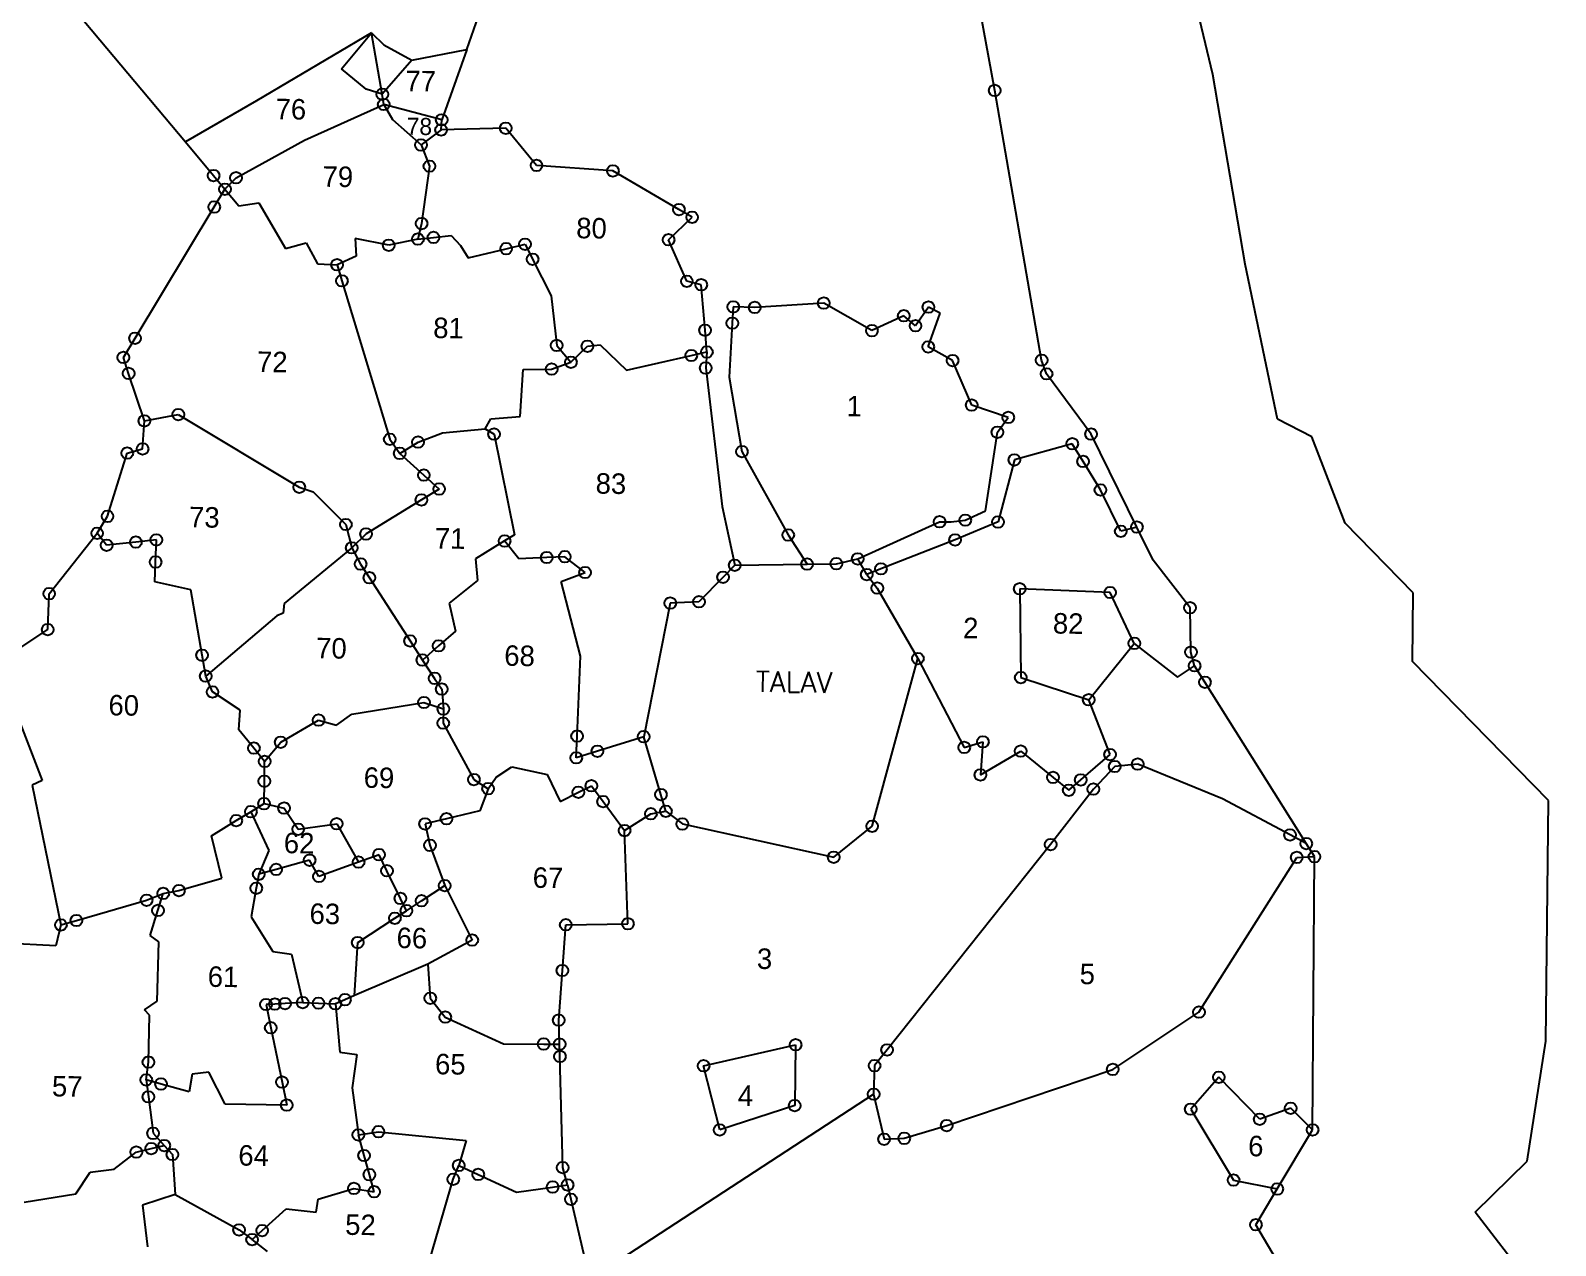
# Model space of a CAD drawing. Header units: metres. Extents: x 261650 to 262999, y 2166417 to 2168919.
# Drawn here: x 262216 to 262832, y 2167838 to 2168329 of the extents above; entities that cross this region are included whole.
import ezdxf

# ---------------------------------------------------------------- set-up
doc = ezdxf.new("R2010")
doc.units = ezdxf.units.M
for name, color, linetype in [('POLY_PARCEL', 6, 'Continuous'), ('POLY_WATER', 4, 'Continuous'), ('SYM_STONE', 1, 'Continuous'), ('TEXT_MAPIN', 7, 'Continuous'), ('TEXT_PARCEL', 7, 'Continuous'), ('V_BOUND_LINE', 7, 'Continuous'), ('VILLAGE BOUNDRY', 1, 'Continuous')]:
    doc.layers.add(name, color=color, linetype=linetype)
doc.styles.get("Standard").update_dxf_attribs({"font": 'simplex.shx'})
doc.styles.add('TEXT_MAP', font='', dxfattribs={"height": 1.8})
doc.styles.get('TEXT_MAP').set_extended_font_data('Kruti Dev 050')

msp = doc.modelspace()

# ---------------------------------------------------------------- linework, layer by layer
at = {"layer": 'POLY_PARCEL'}
for p, q in [((262392.66, 2168321.23), (262410.29, 2168372.34)), ((262228.94, 2168343.62), (262278.97, 2168283.96)), ((262354.08, 2168328.01), (262307.64, 2168300.5)), ((262341.98, 2168313.48), (262354.08, 2168328.01)), ((262358.49, 2168303.15), (262354.08, 2168328.01)), ((262354.08, 2168328.01), (262359.15, 2168323.15)), ((262359.15, 2168323.15), (262370.42, 2168316.95)), ((262370.42, 2168316.95), (262358.49, 2168303.15)), ((262370.42, 2168316.95), (262392.66, 2168321.23)), ((262392.66, 2168321.23), (262382.48, 2168292.84)), ((262351.97, 2168305.17), (262341.98, 2168313.48)), ((262341.98, 2168313.48), (262341.98, 2168313.48)), ((262358.49, 2168303.15), (262351.97, 2168305.17)), ((262307.64, 2168300.5), (262278.97, 2168283.96)), ((262327.13, 2168284.61), (262359.09, 2168299.03)), ((262359.09, 2168299.03), (262358.49, 2168303.15)), ((262382.48, 2168292.84), (262359.09, 2168299.03)), ((262359.09, 2168299.03), (262362.55, 2168292.95)), ((262362.55, 2168292.95), (262374.11, 2168282.68)), ((262382.24, 2168288.77), (262382.48, 2168292.84)), ((262382.24, 2168288.77), (262374.11, 2168282.68)), ((262408.33, 2168289.45), (262382.24, 2168288.77)), ((262420.75, 2168274.43), (262408.33, 2168289.45)), ((262278.97, 2168283.96), (262290.36, 2168270.31)), ((262299.42, 2168269.43), (262327.13, 2168284.61)), ((262374.11, 2168282.68), (262377.53, 2168274.12)), ((262377.53, 2168274.12), (262374.35, 2168250.95)), ((262451.59, 2168272.2), (262420.75, 2168274.43)), ((262290.36, 2168270.31), (262294.96, 2168264.81)), ((262294.96, 2168264.81), (262299.42, 2168269.43)), ((262478.26, 2168256.6), (262451.59, 2168272.2)), ((262290.63, 2168257.63), (262294.96, 2168264.81)), ((262294.96, 2168264.81), (262300.62, 2168258.03)), ((262258.65, 2168204.59), (262290.63, 2168257.63)), ((262300.62, 2168258.03), (262308.62, 2168259.33)), ((262308.62, 2168259.33), (262319.34, 2168240.91)), ((262483.6, 2168253.47), (262478.26, 2168256.6)), ((262478.26, 2168256.6), (262478.26, 2168256.6)), ((262374.35, 2168250.95), (262372.84, 2168244.66)), ((262474.07, 2168244.39), (262483.6, 2168253.47)), ((262483.6, 2168253.47), (262483.6, 2168253.47)), ((262319.34, 2168240.91), (262327.71, 2168243.09)), ((262327.71, 2168243.09), (262332.38, 2168234.69)), ((262361.1, 2168242.17), (262347.48, 2168244.86)), ((262347.48, 2168244.86), (262347.91, 2168237.76)), ((262372.84, 2168244.66), (262361.1, 2168242.17)), ((262372.84, 2168244.66), (262379.14, 2168245.31)), ((262379.14, 2168245.31), (262386.35, 2168246.06)), ((262386.35, 2168246.06), (262390.02, 2168242.1)), ((262390.02, 2168242.1), (262393.14, 2168237.09)), ((262408.5, 2168240.78), (262416.11, 2168242.6)), ((262416.11, 2168242.6), (262419.16, 2168236.54)), ((262481.45, 2168227.62), (262474.07, 2168244.39)), ((262347.91, 2168237.76), (262340.21, 2168234.29)), ((262393.14, 2168237.09), (262408.5, 2168240.78)), ((262419.16, 2168236.54), (262426.62, 2168221.7)), ((262332.38, 2168234.69), (262340.21, 2168234.29)), ((262340.21, 2168234.29), (262342.17, 2168227.8)), ((262342.17, 2168227.8), (262361.52, 2168163.79)), ((262487.27, 2168226.21), (262481.45, 2168227.62)), ((262488.8, 2168207.83), (262487.27, 2168226.21)), ((262426.62, 2168221.7), (262428.9, 2168201.72)), ((262536.74, 2168218.8), (262508.88, 2168217.04)), ((262556.2, 2168207.67), (262536.74, 2168218.8)), ((262500.18, 2168217.27), (262499.81, 2168210.69)), ((262508.88, 2168217.04), (262500.18, 2168217.27)), ((262569.05, 2168213.69), (262556.2, 2168207.67)), ((262573.78, 2168209.64), (262569.05, 2168213.69)), ((262579, 2168217.21), (262573.78, 2168209.64)), ((262578.92, 2168201.11), (262583.75, 2168214.75)), ((262583.75, 2168214.75), (262579, 2168217.21)), ((262489.53, 2168199.05), (262488.8, 2168207.83)), ((262499.81, 2168210.69), (262498.57, 2168188.85)), ((262253.92, 2168196.86), (262258.65, 2168204.59)), ((262428.9, 2168201.72), (262434.65, 2168194.9)), ((262434.65, 2168194.9), (262441.31, 2168201.36)), ((262441.31, 2168201.36), (262446.46, 2168201.99)), ((262446.46, 2168201.99), (262457.14, 2168191.73)), ((262483.25, 2168197.63), (262489.53, 2168199.05)), ((262489.53, 2168199.05), (262489.07, 2168192.59)), ((262588.77, 2168195.59), (262578.92, 2168201.11)), ((262256.07, 2168190.38), (262253.92, 2168196.86)), ((262426.86, 2168192.12), (262434.65, 2168194.9)), ((262457.14, 2168191.73), (262483.25, 2168197.63)), ((262596.48, 2168177.62), (262588.77, 2168195.59)), ((262262.41, 2168171.21), (262256.07, 2168190.38)), ((262414.13, 2168173.04), (262415.37, 2168192.02)), ((262415.37, 2168192.02), (262426.86, 2168192.12)), ((262489.07, 2168192.59), (262495.74, 2168136.69)), ((262498.57, 2168188.85), (262503.71, 2168158.8)), ((262611.24, 2168172.62), (262596.48, 2168177.62)), ((262261.71, 2168159.88), (262262.41, 2168171.21)), ((262262.41, 2168171.21), (262276.12, 2168173.78)), ((262276.12, 2168173.78), (262324.96, 2168144.41)), ((262400.07, 2168167.97), (262402.35, 2168171.98)), ((262402.35, 2168171.98), (262414.13, 2168173.04)), ((262606.85, 2168166.63), (262611.24, 2168172.62)), ((262361.52, 2168163.79), (262365.53, 2168158.1)), ((262365.53, 2168158.1), (262372.91, 2168162.63)), ((262372.91, 2168162.63), (262382.82, 2168166.45)), ((262382.82, 2168166.45), (262400.07, 2168167.97)), ((262400.07, 2168167.97), (262403.6, 2168165.87)), ((262403.6, 2168165.87), (262411.85, 2168125.12)), ((262602.07, 2168134.81), (262606.85, 2168166.63)), ((262637.09, 2168161.98), (262613.7, 2168155.47)), ((262641.44, 2168154.84), (262637.09, 2168161.98)), ((262247.53, 2168132.66), (262255.48, 2168158.2)), ((262255.48, 2168158.2), (262261.71, 2168159.88)), ((262365.53, 2168158.1), (262375.25, 2168149.3)), ((262503.71, 2168158.8), (262522.38, 2168125.12)), ((262613.7, 2168155.47), (262607.1, 2168130.37)), ((262648.46, 2168143.31), (262641.44, 2168154.84)), ((262324.96, 2168144.41), (262330.53, 2168142.53)), ((262381.45, 2168143.69), (262374.28, 2168139.27)), ((262375.25, 2168149.3), (262381.45, 2168143.69)), ((262330.53, 2168142.53), (262343.77, 2168129.35)), ((262374.28, 2168139.27), (262351.92, 2168125.52)), ((262656.67, 2168126.61), (262648.46, 2168143.31)), ((262243.35, 2168125.81), (262247.53, 2168132.66)), ((262495.74, 2168136.69), (262500.78, 2168112.9)), ((262593.88, 2168131.11), (262602.07, 2168134.81)), ((262223.97, 2168101.41), (262243.35, 2168125.81)), ((262247.18, 2168120.97), (262243.35, 2168125.81)), ((262343.77, 2168129.35), (262346.16, 2168119.93)), ((262351.92, 2168125.52), (262346.16, 2168119.93)), ((262351.92, 2168125.52), (262351.92, 2168125.52)), ((262411.85, 2168125.12), (262407.88, 2168122.7)), ((262411.85, 2168125.12), (262411.85, 2168125.12)), ((262522.38, 2168125.12), (262530, 2168113.35)), ((262550.47, 2168115.47), (262583.5, 2168130.46)), ((262583.5, 2168130.46), (262588.12, 2168130.4)), ((262588.12, 2168130.4), (262593.88, 2168131.11)), ((262607.1, 2168130.37), (262589.76, 2168123.14)), ((262663.18, 2168128.32), (262656.67, 2168126.61)), ((262258.98, 2168122.25), (262247.18, 2168120.97)), ((262267.25, 2168123.15), (262258.98, 2168122.25)), ((262266.93, 2168114.2), (262267.25, 2168123.15)), ((262346.16, 2168119.93), (262318.87, 2168097.47)), ((262346.16, 2168119.93), (262349.71, 2168113.39)), ((262407.88, 2168122.7), (262396.1, 2168115.55)), ((262413.57, 2168115.52), (262407.88, 2168122.7)), ((262589.76, 2168123.14), (262559.83, 2168111.45)), ((262266.65, 2168106.15), (262266.93, 2168114.2)), ((262349.71, 2168113.39), (262353.28, 2168107.85)), ((262396.1, 2168115.55), (262396.91, 2168106.67)), ((262424.88, 2168116.03), (262413.57, 2168115.52)), ((262432.17, 2168116.36), (262424.88, 2168116.03)), ((262440.36, 2168109.97), (262432.17, 2168116.36)), ((262353.28, 2168107.85), (262369.71, 2168082.32)), ((262396.91, 2168106.67), (262385.53, 2168097.58)), ((262430.68, 2168106.31), (262440.36, 2168109.97)), ((262559.83, 2168111.45), (262554.09, 2168109.14)), ((262223.38, 2168086.88), (262223.97, 2168101.41)), ((262281.14, 2168102.92), (262266.65, 2168106.15)), ((262285.72, 2168076.56), (262281.14, 2168102.92)), ((262438.52, 2168076.2), (262430.68, 2168106.31)), ((262652.38, 2168101.89), (262615.86, 2168103.39)), ((262615.86, 2168103.39), (262616.29, 2168067.51)), ((262662.13, 2168081.34), (262652.38, 2168101.89)), ((262318.87, 2168097.47), (262318.43, 2168093.51)), ((262385.53, 2168097.58), (262388.02, 2168086.32)), ((262315.93, 2168092.48), (262287.19, 2168068.1)), ((262318.43, 2168093.51), (262315.93, 2168092.48)), ((262202.86, 2168073.32), (262223.38, 2168086.88)), ((262369.71, 2168082.32), (262374.67, 2168074.61)), ((262388.02, 2168086.32), (262381.2, 2168080.34)), ((262287.19, 2168068.1), (262285.72, 2168076.56)), ((262285.72, 2168076.56), (262285.72, 2168076.56)), ((262381.2, 2168080.34), (262374.67, 2168074.61)), ((262381.2, 2168080.34), (262381.2, 2168080.34)), ((262437.16, 2168043.88), (262438.52, 2168076.2)), ((262643.72, 2168058.55), (262662.13, 2168081.34)), ((262662.13, 2168081.34), (262679.63, 2168067.68)), ((262374.67, 2168074.61), (262379.61, 2168067.2)), ((262574.73, 2168075.21), (262593.46, 2168039.29)), ((262679.63, 2168067.68), (262686.48, 2168072.28)), ((262204.94, 2168067.94), (262221.12, 2168025.96)), ((262289.92, 2168061.7), (262287.19, 2168068.1)), ((262379.61, 2168067.2), (262382.5, 2168062.87)), ((262616.29, 2168067.51), (262643.72, 2168058.55)), ((262301.09, 2168054.32), (262289.92, 2168061.7)), ((262346.17, 2168052.77), (262375.32, 2168057.44)), ((262375.32, 2168057.44), (262383.14, 2168054.82)), ((262382.5, 2168062.87), (262383.14, 2168054.82)), ((262652.33, 2168036.42), (262643.72, 2168058.55)), ((262300.62, 2168046.4), (262301.09, 2168054.32)), ((262339.94, 2168048.28), (262346.17, 2168052.77)), ((262383.14, 2168054.82), (262383.07, 2168049.09)), ((262306.62, 2168039.02), (262300.62, 2168046.4)), ((262317.46, 2168041.39), (262332.75, 2168050.32)), ((262332.75, 2168050.32), (262339.94, 2168048.28)), ((262383.07, 2168049.09), (262395.47, 2168026.3)), ((262310.98, 2168033.66), (262306.62, 2168039.02)), ((262310.98, 2168033.66), (262317.46, 2168041.39)), ((262436.79, 2168035.09), (262437.16, 2168043.88)), ((262464.02, 2168043.64), (262445.34, 2168037.77)), ((262593.46, 2168039.29), (262600.99, 2168041.56)), ((262600.99, 2168041.56), (262599.99, 2168028.19)), ((262600.99, 2168041.56), (262600.99, 2168041.56)), ((262310.86, 2168025.65), (262310.98, 2168033.66)), ((262445.34, 2168037.77), (262436.79, 2168035.09)), ((262599.99, 2168028.19), (262616.25, 2168037.83)), ((262616.25, 2168037.83), (262616.25, 2168037.83)), ((262616.25, 2168037.83), (262629.31, 2168027.19)), ((262640.5, 2168026.18), (262652.33, 2168036.42)), ((262401.22, 2168022.63), (262404.42, 2168027.29)), ((262404.42, 2168027.29), (262410.76, 2168031.44)), ((262410.76, 2168031.44), (262425.04, 2168028.32)), ((262425.04, 2168028.32), (262430.26, 2168017.5)), ((262629.31, 2168027.19), (262635.68, 2168022)), ((262654.23, 2168031.59), (262645.59, 2168022.44)), ((262663.5, 2168032.57), (262654.23, 2168031.59)), ((262697.75, 2168018.51), (262663.5, 2168032.57)), ((262221.12, 2168025.96), (262217.07, 2168024.11)), ((262217.07, 2168024.11), (262228.7, 2167967.57)), ((262310.73, 2168016.58), (262310.86, 2168025.65)), ((262395.47, 2168026.3), (262401.22, 2168022.63)), ((262401.22, 2168022.63), (262397.86, 2168013.71)), ((262430.26, 2168017.5), (262437.64, 2168021.18)), ((262437.64, 2168021.18), (262442.9, 2168023.81)), ((262442.9, 2168023.81), (262447.64, 2168017.4)), ((262645.59, 2168022.44), (262628.35, 2168000.06)), ((262635.68, 2168022), (262640.5, 2168026.18)), ((262305.43, 2168013.34), (262310.73, 2168016.58)), ((262310.73, 2168016.58), (262318.83, 2168014.78)), ((262318.83, 2168014.78), (262324.51, 2168006.25)), ((262447.64, 2168017.4), (262456.29, 2168005.7)), ((262725.02, 2168003.94), (262697.75, 2168018.51)), ((262289.56, 2168003.63), (262299.51, 2168009.72)), ((262299.51, 2168009.72), (262305.43, 2168013.34)), ((262305.43, 2168013.34), (262312.61, 2167997.68)), ((262324.51, 2168006.25), (262340.06, 2168008.48)), ((262340.06, 2168008.48), (262348.88, 2167992.96)), ((262384.39, 2168010.48), (262375.75, 2168008.41)), ((262375.75, 2168008.41), (262377.74, 2167999.75)), ((262397.86, 2168013.71), (262384.39, 2168010.48)), ((262456.29, 2168005.7), (262466.92, 2168012.48)), ((262466.92, 2168012.48), (262472.98, 2168013.51)), ((262293.71, 2167986.49), (262289.56, 2168003.63)), ((262457.66, 2167968.07), (262456.29, 2168005.7)), ((262731.57, 2168000.43), (262725.02, 2168003.94)), ((262312.61, 2167997.68), (262308.61, 2167988.06)), ((262357.19, 2167995.97), (262348.88, 2167992.96)), ((262360.37, 2167989.45), (262357.19, 2167995.97)), ((262377.74, 2167999.75), (262383.67, 2167983.46)), ((262628.35, 2168000.06), (262562.31, 2167917.11)), ((262315.61, 2167990), (262308.61, 2167988.06)), ((262329.14, 2167993.74), (262315.61, 2167990)), ((262332.92, 2167987.17), (262329.14, 2167993.74)), ((262348.88, 2167992.96), (262332.92, 2167987.17)), ((262688.24, 2167932.36), (262727.73, 2167994.87)), ((262727.73, 2167994.87), (262734.88, 2167995.17)), ((262276.37, 2167981.46), (262293.71, 2167986.49)), ((262308.61, 2167988.06), (262307.6, 2167982.41)), ((262365.8, 2167978.31), (262360.37, 2167989.45)), ((262374.32, 2167977.34), (262383.67, 2167983.46)), ((262383.67, 2167983.46), (262394.79, 2167961.46)), ((262234.97, 2167969.38), (262263.32, 2167977.58)), ((262263.32, 2167977.58), (262270.01, 2167980.32)), ((262267.91, 2167973.44), (262270.01, 2167980.32)), ((262270.01, 2167980.32), (262276.37, 2167981.46)), ((262307.6, 2167982.41), (262305.54, 2167970.85)), ((262368.22, 2167973.34), (262365.8, 2167978.31)), ((262368.22, 2167973.34), (262374.32, 2167977.34)), ((262264.82, 2167963.32), (262267.91, 2167973.44)), ((262363.55, 2167970.28), (262368.22, 2167973.34)), ((262228.7, 2167967.57), (262226.66, 2167959.18)), ((262228.7, 2167967.57), (262234.97, 2167969.38)), ((262305.54, 2167970.85), (262314.32, 2167956.81)), ((262348.56, 2167960.47), (262363.55, 2167970.28)), ((262431.2, 2167949.18), (262432.58, 2167967.64)), ((262432.58, 2167967.64), (262457.66, 2167968.07)), ((262457.66, 2167968.07), (262457.66, 2167968.07)), ((262226.66, 2167959.18), (262205.8, 2167960.25)), ((262268.31, 2167960.8), (262264.82, 2167963.32)), ((262267.6, 2167936.78), (262268.31, 2167960.8)), ((262347.26, 2167939.05), (262348.56, 2167960.47)), ((262394.79, 2167961.46), (262376.83, 2167951.74)), ((262314.32, 2167956.81), (262321.88, 2167955.81)), ((262321.88, 2167955.81), (262326.35, 2167936.2)), ((262376.83, 2167951.74), (262347.26, 2167939.05)), ((262376.83, 2167951.74), (262377.86, 2167937.99)), ((262429.71, 2167929.12), (262431.2, 2167949.18)), ((262262.44, 2167933.33), (262267.6, 2167936.78)), ((262315.09, 2167935.62), (262311.53, 2167935.44)), ((262311.53, 2167935.44), (262313.47, 2167926.02)), ((262319.2, 2167935.83), (262315.09, 2167935.62)), ((262326.35, 2167936.2), (262319.2, 2167935.83)), ((262326.35, 2167936.2), (262332.72, 2167935.98)), ((262332.72, 2167935.98), (262339.55, 2167935.73)), ((262343.4, 2167937.39), (262339.55, 2167935.73)), ((262339.55, 2167935.73), (262341.37, 2167916.16)), ((262347.26, 2167939.05), (262343.4, 2167937.39)), ((262377.86, 2167937.99), (262383.91, 2167930.33)), ((262264.52, 2167931.19), (262262.44, 2167933.33)), ((262264.07, 2167912.18), (262264.52, 2167931.19)), ((262383.91, 2167930.33), (262407.37, 2167919.59)), ((262430.1, 2167919.43), (262429.71, 2167929.12)), ((262653.42, 2167909.22), (262688.24, 2167932.36)), ((262313.47, 2167926.02), (262317.99, 2167904.11)), ((262341.37, 2167916.16), (262348.23, 2167915.18)), ((262407.37, 2167919.59), (262423.65, 2167919.48)), ((262423.65, 2167919.48), (262430.1, 2167919.43)), ((262430.22, 2167914.46), (262430.1, 2167919.43)), ((262488.2, 2167910.67), (262525.38, 2167919.17)), ((262525.38, 2167919.17), (262525.01, 2167894.58)), ((262562.31, 2167917.11), (262557.23, 2167910.73)), ((262263.15, 2167904.99), (262264.07, 2167912.18)), ((262348.23, 2167915.18), (262346.27, 2167901.82)), ((262431.32, 2167869.54), (262430.22, 2167914.46)), ((262494.71, 2167884.76), (262488.2, 2167910.67)), ((262557.23, 2167910.73), (262556.88, 2167899.21)), ((262263.15, 2167904.99), (262264.03, 2167898.14)), ((262269.14, 2167903.32), (262263.15, 2167904.99)), ((262280.52, 2167900.15), (262269.14, 2167903.32)), ((262281.68, 2167907.35), (262280.52, 2167900.15)), ((262288.39, 2167908.14), (262281.68, 2167907.35)), ((262295.07, 2167895.18), (262288.39, 2167908.14)), ((262317.99, 2167904.11), (262319.91, 2167894.81)), ((262586.39, 2167886.55), (262653.42, 2167909.22)), ((262696.26, 2167906.06), (262684.9, 2167893.15)), ((262712.76, 2167889.07), (262696.26, 2167906.06)), ((262264.03, 2167898.14), (262265.94, 2167883.4)), ((262346.27, 2167901.82), (262348.81, 2167882.77)), ((262448.31, 2167828.38), (262556.88, 2167899.21)), ((262556.88, 2167899.21), (262561.1, 2167881.02)), ((262319.91, 2167894.81), (262295.07, 2167895.18)), ((262525.01, 2167894.58), (262494.71, 2167884.76)), ((262684.9, 2167893.15), (262702.19, 2167864.52)), ((262725.27, 2167893.51), (262712.76, 2167889.07)), ((262734.12, 2167884.79), (262725.27, 2167893.51)), ((262569.24, 2167881.38), (262586.39, 2167886.55)), ((262265.94, 2167883.4), (262270.43, 2167878.47)), ((262348.81, 2167882.77), (262356.93, 2167884.06)), ((262351.12, 2167874.44), (262348.81, 2167882.77)), ((262356.93, 2167884.06), (262392.3, 2167880.54)), ((262392.3, 2167880.54), (262389.36, 2167870.42)), ((262561.1, 2167881.02), (262569.24, 2167881.38)), ((262250.25, 2167868.88), (262259.16, 2167875.83)), ((262259.16, 2167875.83), (262265.18, 2167877.24)), ((262265.18, 2167877.24), (262270.43, 2167878.47)), ((262270.43, 2167878.47), (262273.74, 2167874.84)), ((262273.74, 2167874.84), (262274.91, 2167858.62)), ((262353.28, 2167866.7), (262351.12, 2167874.44)), ((262234.77, 2167858.97), (262240.46, 2167867.69)), ((262240.46, 2167867.69), (262250.25, 2167868.88)), ((262355.2, 2167859.79), (262353.28, 2167866.7)), ((262387.15, 2167864.83), (262389.36, 2167870.42)), ((262389.36, 2167870.42), (262397.23, 2167866.79)), ((262397.23, 2167866.79), (262412.64, 2167859.69)), ((262433.3, 2167862.55), (262431.32, 2167869.54)), ((262332.6, 2167856.78), (262347.02, 2167861.14)), ((262347.02, 2167861.14), (262355.2, 2167859.79)), ((262374.05, 2167819.8), (262387.15, 2167864.83)), ((262412.64, 2167859.69), (262427.25, 2167861.71)), ((262427.25, 2167861.71), (262433.3, 2167862.55)), ((262433.3, 2167862.55), (262434.63, 2167856.76)), ((262702.19, 2167864.52), (262719.85, 2167860.91)), ((262213.82, 2167855.59), (262234.77, 2167858.97)), ((262274.91, 2167858.62), (262261.63, 2167854.41)), ((262261.63, 2167854.41), (262263.67, 2167837.54)), ((262274.91, 2167858.62), (262300.64, 2167844.4)), ((262331.82, 2167851.51), (262332.6, 2167856.78)), ((262434.63, 2167856.76), (262440.1, 2167833.07)), ((262309.98, 2167844.12), (262319.68, 2167852.92)), ((262319.68, 2167852.92), (262331.82, 2167851.51)), ((262300.64, 2167844.4), (262305.93, 2167840.45)), ((262305.93, 2167840.45), (262309.98, 2167844.12)), ((262312.15, 2167835.7), (262305.93, 2167840.45))]:
    msp.add_line(p, q, dxfattribs=at)
at = {"layer": 'POLY_WATER'}
for p, q in [((262500.78, 2168112.9), (262496.07, 2168108.07)), ((262500.78, 2168112.9), (262530, 2168113.35)), ((262530, 2168113.35), (262541.82, 2168113.53)), ((262541.82, 2168113.53), (262550.47, 2168115.47)), ((262554.09, 2168109.14), (262550.47, 2168115.47)), ((262496.07, 2168108.07), (262486.36, 2168098.13)), ((262554.09, 2168109.14), (262558.36, 2168103.67)), ((262558.36, 2168103.67), (262574.73, 2168075.21)), ((262474.75, 2168097.61), (262464.02, 2168043.64)), ((262486.36, 2168098.13), (262474.75, 2168097.61)), ((262556.28, 2168007.46), (262574.73, 2168075.21)), ((262470.98, 2168020.25), (262464.02, 2168043.64)), ((262472.98, 2168013.51), (262470.98, 2168020.25)), ((262472.98, 2168013.51), (262479.64, 2168008.37)), ((262479.64, 2168008.37), (262540.76, 2167994.93)), ((262540.76, 2167994.93), (262556.28, 2168007.46))]:
    msp.add_line(p, q, dxfattribs=at)
at = {"layer": 'SYM_STONE'}
for centre in [(262358.49, 2168303.15), (262605.77, 2168304.72), (262359.09, 2168299.03), (262382.48, 2168292.84), (262408.33, 2168289.45), (262382.24, 2168288.77), (262374.11, 2168282.68), (262377.53, 2168274.12), (262420.75, 2168274.43), (262451.59, 2168272.2), (262290.36, 2168270.31), (262294.96, 2168264.81), (262299.42, 2168269.43), (262290.63, 2168257.63), (262478.26, 2168256.6), (262483.6, 2168253.47), (262374.35, 2168250.95), (262361.1, 2168242.17), (262372.84, 2168244.66), (262379.14, 2168245.31), (262408.5, 2168240.78), (262416.11, 2168242.6), (262474.07, 2168244.39), (262340.21, 2168234.29), (262419.16, 2168236.54), (262342.17, 2168227.8), (262481.45, 2168227.62), (262487.27, 2168226.21), (262500.18, 2168217.27), (262508.88, 2168217.04), (262536.74, 2168218.8), (262579, 2168217.21), (262499.81, 2168210.69), (262569.05, 2168213.69), (262573.78, 2168209.64), (262258.65, 2168204.59), (262488.8, 2168207.83), (262556.2, 2168207.67), (262253.92, 2168196.86), (262428.9, 2168201.72), (262441.31, 2168201.36), (262483.25, 2168197.63), (262489.53, 2168199.05), (262578.92, 2168201.11), (262256.07, 2168190.38), (262426.86, 2168192.12), (262434.65, 2168194.9), (262489.07, 2168192.59), (262588.77, 2168195.59), (262624.72, 2168195.74), (262626.68, 2168190.23), (262276.12, 2168173.78), (262596.48, 2168177.62), (262611.24, 2168172.62), (262262.41, 2168171.21), (262403.6, 2168165.87), (262606.85, 2168166.63), (262644.67, 2168165.88), (262261.71, 2168159.88), (262361.52, 2168163.79), (262372.91, 2168162.63), (262637.09, 2168161.98), (262255.48, 2168158.2), (262365.53, 2168158.1), (262503.71, 2168158.8), (262613.7, 2168155.47), (262641.44, 2168154.84), (262375.25, 2168149.3), (262324.96, 2168144.41), (262381.45, 2168143.69), (262648.46, 2168143.31), (262374.28, 2168139.27), (262247.53, 2168132.66), (262343.77, 2168129.35), (262583.5, 2168130.46), (262593.88, 2168131.11), (262607.1, 2168130.37), (262243.35, 2168125.81), (262267.25, 2168123.15), (262351.92, 2168125.52), (262407.88, 2168122.7), (262522.38, 2168125.12), (262589.76, 2168123.14), (262656.67, 2168126.61), (262663.18, 2168128.32), (262247.18, 2168120.97), (262258.98, 2168122.25), (262346.16, 2168119.93), (262266.93, 2168114.2), (262349.71, 2168113.39), (262424.88, 2168116.03), (262432.17, 2168116.36), (262500.78, 2168112.9), (262530, 2168113.35), (262541.82, 2168113.53), (262550.47, 2168115.47), (262559.83, 2168111.45), (262353.28, 2168107.85), (262440.36, 2168109.97), (262496.07, 2168108.07), (262554.09, 2168109.14), (262223.97, 2168101.41), (262486.36, 2168098.13), (262558.36, 2168103.67), (262615.86, 2168103.39), (262652.38, 2168101.89), (262474.75, 2168097.61), (262684.62, 2168095.73), (262223.38, 2168086.88), (262369.71, 2168082.32), (262381.2, 2168080.34), (262662.13, 2168081.34), (262285.72, 2168076.56), (262374.67, 2168074.61), (262574.73, 2168075.21), (262685.01, 2168077.83), (262287.19, 2168068.1), (262379.61, 2168067.2), (262616.29, 2168067.51), (262686.48, 2168072.28), (262289.92, 2168061.7), (262382.5, 2168062.87), (262690.65, 2168065.63), (262375.32, 2168057.44), (262643.72, 2168058.55), (262332.75, 2168050.32), (262383.07, 2168049.09), (262383.14, 2168054.82), (262437.16, 2168043.88), (262464.02, 2168043.64), (262306.62, 2168039.02), (262317.46, 2168041.39), (262445.34, 2168037.77), (262593.46, 2168039.29), (262600.99, 2168041.56), (262616.25, 2168037.83), (262652.33, 2168036.42), (262310.98, 2168033.66), (262436.79, 2168035.09), (262654.23, 2168031.59), (262663.5, 2168032.57), (262310.86, 2168025.65), (262395.47, 2168026.3), (262599.99, 2168028.19), (262629.31, 2168027.19), (262640.5, 2168026.18), (262401.22, 2168022.63), (262437.64, 2168021.18), (262442.9, 2168023.81), (262470.98, 2168020.25), (262635.68, 2168022), (262645.59, 2168022.44), (262305.43, 2168013.34), (262310.73, 2168016.58), (262318.83, 2168014.78), (262447.64, 2168017.4), (262466.92, 2168012.48), (262472.98, 2168013.51), (262299.51, 2168009.72), (262324.51, 2168006.25), (262340.06, 2168008.48), (262375.75, 2168008.41), (262384.39, 2168010.48), (262456.29, 2168005.7), (262479.64, 2168008.37), (262556.28, 2168007.46), (262377.74, 2167999.75), (262628.35, 2168000.06), (262725.02, 2168003.94), (262731.57, 2168000.43), (262329.14, 2167993.74), (262357.19, 2167995.97), (262540.76, 2167994.93), (262727.73, 2167994.87), (262734.88, 2167995.17), (262308.61, 2167988.06), (262315.61, 2167990), (262332.92, 2167987.17), (262348.88, 2167992.96), (262360.37, 2167989.45), (262276.37, 2167981.46), (262307.6, 2167982.41), (262383.67, 2167983.46), (262263.32, 2167977.58), (262270.01, 2167980.32), (262365.8, 2167978.31), (262374.32, 2167977.34), (262234.97, 2167969.38), (262267.91, 2167973.44), (262363.55, 2167970.28), (262368.22, 2167973.34), (262228.7, 2167967.57), (262432.58, 2167967.64), (262457.66, 2167968.07), (262348.56, 2167960.47), (262394.79, 2167961.46), (262431.2, 2167949.18), (262377.86, 2167937.99), (262311.53, 2167935.44), (262315.09, 2167935.62), (262319.2, 2167935.83), (262326.35, 2167936.2), (262332.72, 2167935.98), (262339.55, 2167935.73), (262343.4, 2167937.39), (262688.24, 2167932.36), (262313.47, 2167926.02), (262383.91, 2167930.33), (262429.71, 2167929.12), (262423.65, 2167919.48), (262430.1, 2167919.43), (262430.22, 2167914.46), (262525.38, 2167919.17), (262562.31, 2167917.11), (262264.07, 2167912.18), (262488.2, 2167910.67), (262557.23, 2167910.73), (262653.42, 2167909.22), (262263.15, 2167904.99), (262269.14, 2167903.32), (262317.99, 2167904.11), (262696.26, 2167906.06), (262264.03, 2167898.14), (262319.91, 2167894.81), (262556.88, 2167899.21), (262525.01, 2167894.58), (262684.9, 2167893.15), (262712.76, 2167889.07), (262725.27, 2167893.51), (262265.94, 2167883.4), (262348.81, 2167882.77), (262356.93, 2167884.06), (262494.71, 2167884.76), (262586.39, 2167886.55), (262734.12, 2167884.79), (262265.18, 2167877.24), (262270.43, 2167878.47), (262561.1, 2167881.02), (262569.24, 2167881.38), (262259.16, 2167875.83), (262273.74, 2167874.84), (262351.12, 2167874.44), (262389.36, 2167870.42), (262353.28, 2167866.7), (262387.15, 2167864.83), (262397.23, 2167866.79), (262431.32, 2167869.54), (262702.19, 2167864.52), (262347.02, 2167861.14), (262355.2, 2167859.79), (262427.25, 2167861.71), (262433.3, 2167862.55), (262719.85, 2167860.91), (262434.63, 2167856.76), (262711.22, 2167846.47), (262300.64, 2167844.4), (262305.93, 2167840.45), (262309.98, 2167844.12)]:
    msp.add_circle(centre, 2.35, dxfattribs=at)
at = {"layer": 'V_BOUND_LINE'}
for p, q in [((262605.77, 2168304.72), (262596.75, 2168353.86)), ((262624.72, 2168195.74), (262605.77, 2168304.72)), ((262626.68, 2168190.23), (262624.72, 2168195.74)), ((262644.67, 2168165.88), (262626.68, 2168190.23)), ((262663.18, 2168128.32), (262644.67, 2168165.88)), ((262669.79, 2168114.92), (262663.18, 2168128.32)), ((262684.62, 2168095.73), (262669.79, 2168114.92)), ((262685.01, 2168077.83), (262684.62, 2168095.73)), ((262686.48, 2168072.28), (262685.01, 2168077.83)), ((262690.65, 2168065.63), (262686.48, 2168072.28)), ((262728.14, 2168005.9), (262690.65, 2168065.63)), ((262731.57, 2168000.43), (262728.14, 2168005.9)), ((262734.88, 2167995.17), (262731.57, 2168000.43)), ((262734.12, 2167884.79), (262734.88, 2167995.17)), ((262719.85, 2167860.91), (262734.12, 2167884.79)), ((262711.22, 2167846.47), (262719.85, 2167860.91)), ((262735.58, 2167805.17), (262711.22, 2167846.47))]:
    msp.add_line(p, q, dxfattribs=at)
at = {"layer": 'VILLAGE BOUNDRY'}
for p, q in [((262693.85, 2168311.11), (262680.58, 2168366.81)), ((262706.85, 2168234.56), (262693.85, 2168311.11)), ((262720.01, 2168171.89), (262706.85, 2168234.56)), ((262733.84, 2168164.79), (262720.01, 2168171.89)), ((262747.32, 2168129.91), (262733.84, 2168164.79)), ((262774.78, 2168101.8), (262747.32, 2168129.91)), ((262774.47, 2168074.05), (262774.78, 2168101.8)), ((262829.36, 2168017.84), (262774.47, 2168074.05)), ((262828.25, 2167920.64), (262829.36, 2168017.84)), ((262820.75, 2167872.1), (262828.25, 2167920.64)), ((262799.7, 2167851.51), (262820.75, 2167872.1)), ((262832.2, 2167809.52), (262799.7, 2167851.51))]:
    msp.add_line(p, q, dxfattribs=at)

# ---------------------------------------------------------------- texts
at = {"layer": 'TEXT_MAPIN'}
msp.add_text('TALAV', height=8.286, rotation=359.15103, dxfattribs=at).set_placement((262509.21, 2168061.82))
at = {"layer": 'TEXT_PARCEL', "style": 'TEXT_MAP'}
for s, height, p in [('77', 8.286, (262367.77, 2168304.43)), ('76', 8.286, (262315.36, 2168293.1)), ('78', 6.905, (262368.27, 2168286.81)), ('79', 8.286, (262334.32, 2168265.81)), ('80', 8.286, (262436.75, 2168245.03)), ('81', 8.286, (262379, 2168204.69)), ('72', 8.286, (262307.85, 2168190.99)), ('1', 8.29, (262545.93, 2168173.09)), ('83', 8.286, (262444.58, 2168141.84)), ('73', 8.286, (262280.42, 2168128.23)), ('71', 8.286, (262379.67, 2168119.68)), ('2', 8.29, (262592.95, 2168083.44)), ('82', 8.286, (262629.22, 2168085.32)), ('70', 8.286, (262331.73, 2168075.32)), ('68', 8.286, (262407.69, 2168072.29)), ('60', 8.286, (262247.87, 2168052.27)), ('69', 8.286, (262350.93, 2168023)), ('62', 8.286, (262318.68, 2167996.59)), ('67', 8.286, (262419.16, 2167982.6)), ('63', 8.286, (262329.07, 2167968.03)), ('66', 8.286, (262364.21, 2167958.26)), ('3', 8.29, (262509.7, 2167949.84)), ('61', 8.286, (262287.96, 2167942.6)), ('5', 8.29, (262640.02, 2167943.68)), ('65', 8.286, (262379.74, 2167907.27)), ('57', 8.286, (262225.06, 2167898.33)), ('4', 8.29, (262502, 2167894.51)), ('64', 8.286, (262300.3, 2167870.39)), ('6', 8.29, (262708.06, 2167874.16)), ('52', 8.286, (262343.45, 2167842.4))]:
    msp.add_text(s, height=height, rotation=359.15103, dxfattribs=at).set_placement(p)

doc.saveas('drawing.dxf')
